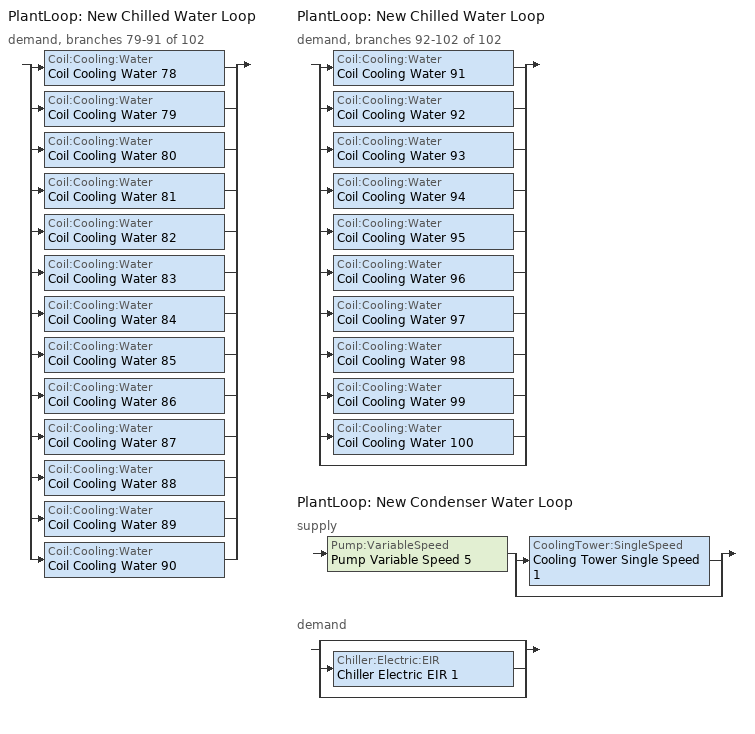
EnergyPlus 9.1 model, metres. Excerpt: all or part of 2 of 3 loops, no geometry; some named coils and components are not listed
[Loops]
PlantLoop 'New Chilled Water Loop'
 demand, branches 79-91 of 102: split
  | Coil:Cooling:Water 'Coil Cooling Water 78'
  | Coil:Cooling:Water 'Coil Cooling Water 79'
  | Coil:Cooling:Water 'Coil Cooling Water 80'
  | Coil:Cooling:Water 'Coil Cooling Water 81'
  | Coil:Cooling:Water 'Coil Cooling Water 82'
  | Coil:Cooling:Water 'Coil Cooling Water 83'
  | Coil:Cooling:Water 'Coil Cooling Water 84'
  | Coil:Cooling:Water 'Coil Cooling Water 85'
  | Coil:Cooling:Water 'Coil Cooling Water 86'
  | Coil:Cooling:Water 'Coil Cooling Water 87'
  | Coil:Cooling:Water 'Coil Cooling Water 88'
  | Coil:Cooling:Water 'Coil Cooling Water 89'
  | Coil:Cooling:Water 'Coil Cooling Water 90'
PlantLoop 'New Chilled Water Loop'
 demand, branches 92-102 of 102: split
  | Coil:Cooling:Water 'Coil Cooling Water 91'
  | Coil:Cooling:Water 'Coil Cooling Water 92'
  | Coil:Cooling:Water 'Coil Cooling Water 93'
  | Coil:Cooling:Water 'Coil Cooling Water 94'
  | Coil:Cooling:Water 'Coil Cooling Water 95'
  | Coil:Cooling:Water 'Coil Cooling Water 96'
  | Coil:Cooling:Water 'Coil Cooling Water 97'
  | Coil:Cooling:Water 'Coil Cooling Water 98'
  | Coil:Cooling:Water 'Coil Cooling Water 99'
  | Coil:Cooling:Water 'Coil Cooling Water 100'
  | bypass
PlantLoop 'New Condenser Water Loop'
 supply: Pump:VariableSpeed 'Pump Variable Speed 5' > split
  | CoolingTower:SingleSpeed 'Cooling Tower Single Speed 1'
  | bypass
 demand: split
  | bypass
  | Chiller:Electric:EIR 'Chiller Electric EIR 1'
  | bypass
[ZoneControl:Thermostat]
Name | Zone or ZoneList | Control Type Schedule | Control 1
Thermal Zone 10 Thermostat | Thermal Zone 10 | Thermal Zone 10 Thermostat Schedule | Thermostat Setpoint Dual Setpoint 12
Thermal Zone 11 Thermostat | Thermal Zone 11 | Thermal Zone 11 Thermostat Schedule | Thermostat Setpoint Dual Setpoint 10
Thermal Zone 12 Thermostat | Thermal Zone 12 | Thermal Zone 12 Thermostat Schedule | Thermostat Setpoint Dual Setpoint 11
Thermal Zone 13 Thermostat | Thermal Zone 13 | Thermal Zone 13 Thermostat Schedule | Thermostat Setpoint Dual Setpoint 9
Thermal Zone 14 Thermostat | Thermal Zone 14 | Thermal Zone 14 Thermostat Schedule | Thermostat Setpoint Dual Setpoint 8
Thermal Zone 16 Thermostat | Thermal Zone 16 | Thermal Zone 16 Thermostat Schedule | Thermostat Setpoint Dual Setpoint 6
Thermal Zone 17 Thermostat | Thermal Zone 17 | Thermal Zone 17 Thermostat Schedule | Thermostat Setpoint Dual Setpoint 46
Thermal Zone 20 Thermostat | Thermal Zone 20 | Thermal Zone 20 Thermostat Schedule | Thermostat Setpoint Dual Setpoint 49
Thermal Zone 21 Thermostat | Thermal Zone 21 | Thermal Zone 21 Thermostat Schedule | Thermostat Setpoint Dual Setpoint 50
Thermal Zone 22 Thermostat | Thermal Zone 22 | Thermal Zone 22 Thermostat Schedule | Thermostat Setpoint Dual Setpoint 51
Thermal Zone 23 Thermostat | Thermal Zone 23 | Thermal Zone 23 Thermostat Schedule | Thermostat Setpoint Dual Setpoint 52
Thermal Zone 26 Thermostat | Thermal Zone 26 | Thermal Zone 26 Thermostat Schedule | Thermostat Setpoint Dual Setpoint 55
Thermal Zone 28 Thermostat | Thermal Zone 28 | Thermal Zone 28 Thermostat Schedule | Thermostat Setpoint Dual Setpoint 57
Thermal Zone 3 Thermostat | Thermal Zone 3 | Thermal Zone 3 Thermostat Schedule | Thermostat Setpoint Dual Setpoint 19
Thermal Zone 30 Thermostat | Thermal Zone 30 | Thermal Zone 30 Thermostat Schedule | Thermostat Setpoint Dual Setpoint 59
Thermal Zone 36 Thermostat | Thermal Zone 36 | Thermal Zone 36 Thermostat Schedule | Thermostat Setpoint Dual Setpoint 65
Thermal Zone 44 Thermostat | Thermal Zone 44 | Thermal Zone 44 Thermostat Schedule | Thermostat Setpoint Dual Setpoint 73
Thermal Zone 6 Thermostat | Thermal Zone 6 | Thermal Zone 6 Thermostat Schedule | Thermostat Setpoint Dual Setpoint 18
Thermal Zone 61 Thermostat | Thermal Zone 61 | Thermal Zone 61 Thermostat Schedule | Thermostat Setpoint Dual Setpoint 90
Thermal Zone 67 Thermostat | Thermal Zone 67 | Thermal Zone 67 Thermostat Schedule | Thermostat Setpoint Dual Setpoint 96
Thermal Zone 8 Thermostat | Thermal Zone 8 | Thermal Zone 8 Thermostat Schedule | Thermostat Setpoint Dual Setpoint 13
Thermal Zone 82 Thermostat | Thermal Zone 82 | Thermal Zone 82 Thermostat Schedule | Thermostat Setpoint Dual Setpoint 23
Thermal Zone 9 Thermostat | Thermal Zone 9 | Thermal Zone 9 Thermostat Schedule | Thermostat Setpoint Dual Setpoint 14
[ThermostatSetpoint:DualSetpoint] Heating Setpoint Temperature Schedule=Medium Office HtgSetp; Cooling Setpoint Temperature Schedule=Medium Office ClgSetp
Thermostat Setpoint Dual Setpoint 12; Thermostat Setpoint Dual Setpoint 10; Thermostat Setpoint Dual Setpoint 11; Thermostat Setpoint Dual Setpoint 9; Thermostat Setpoint Dual Setpoint 8; Thermostat Setpoint Dual Setpoint 6; Thermostat Setpoint Dual Setpoint 46; Thermostat Setpoint Dual Setpoint 49; Thermostat Setpoint Dual Setpoint 50; Thermostat Setpoint Dual Setpoint 51; Thermostat Setpoint Dual Setpoint 52; Thermostat Setpoint Dual Setpoint 55; Thermostat Setpoint Dual Setpoint 57; Thermostat Setpoint Dual Setpoint 19; Thermostat Setpoint Dual Setpoint 59; Thermostat Setpoint Dual Setpoint 65; Thermostat Setpoint Dual Setpoint 73; Thermostat Setpoint Dual Setpoint 18; Thermostat Setpoint Dual Setpoint 90; Thermostat Setpoint Dual Setpoint 96; Thermostat Setpoint Dual Setpoint 13; Thermostat Setpoint Dual Setpoint 23; Thermostat Setpoint Dual Setpoint 14
[Fan:OnOff] Availability Schedule=Always On Discrete; Fan Total Efficiency=0.5; Pressure Rise {Pa}=286.187; Maximum Flow Rate {m3/s}=Autosize; Motor Efficiency=0.9; Motor In Airstream Fraction=1
Name | Fan Power Ratio Function of Speed Ratio Curve | Fan Efficiency Ratio Function of Speed Ratio Curve
Fan On Off 96 | Fan On Off Power Curve 95 | Fan On Off Efficiency Curve 95
Fan On Off 93 | Fan On Off Power Curve 92 | Fan On Off Efficiency Curve 92
Fan On Off 92 | Fan On Off Power Curve 91 | Fan On Off Efficiency Curve 91
Fan On Off 89 | Fan On Off Power Curve 88 | Fan On Off Efficiency Curve 88
Fan On Off 83 | Fan On Off Power Curve 82 | Fan On Off Efficiency Curve 82
Fan On Off 81 | Fan On Off Power Curve 80 | Fan On Off Efficiency Curve 80
Fan On Off 80 | Fan On Off Power Curve 79 | Fan On Off Efficiency Curve 79
Fan On Off 78 | Fan On Off Power Curve 77 | Fan On Off Efficiency Curve 77
Fan On Off 94 | Fan On Off Power Curve 93 | Fan On Off Efficiency Curve 93
Fan On Off 86 | Fan On Off Power Curve 85 | Fan On Off Efficiency Curve 85
Fan On Off 84 | Fan On Off Power Curve 83 | Fan On Off Efficiency Curve 83
Fan On Off 79 | Fan On Off Power Curve 78 | Fan On Off Efficiency Curve 78
Fan On Off 99 | Fan On Off Power Curve 98 | Fan On Off Efficiency Curve 98
Fan On Off 100 | Fan On Off Power Curve 99 | Fan On Off Efficiency Curve 99
Fan On Off 82 | Fan On Off Power Curve 81 | Fan On Off Efficiency Curve 81
Fan On Off 85 | Fan On Off Power Curve 84 | Fan On Off Efficiency Curve 84
Fan On Off 98 | Fan On Off Power Curve 97 | Fan On Off Efficiency Curve 97
Fan On Off 97 | Fan On Off Power Curve 96 | Fan On Off Efficiency Curve 96
Fan On Off 88 | Fan On Off Power Curve 87 | Fan On Off Efficiency Curve 87
Fan On Off 91 | Fan On Off Power Curve 90 | Fan On Off Efficiency Curve 90
Fan On Off 95 | Fan On Off Power Curve 94 | Fan On Off Efficiency Curve 94
Fan On Off 87 | Fan On Off Power Curve 86 | Fan On Off Efficiency Curve 86
Fan On Off 90 | Fan On Off Power Curve 89 | Fan On Off Efficiency Curve 89
[Coil:Cooling:Water] Availability Schedule=Always On Discrete; Design Water Flow Rate {m3/s}=Autosize; Design Air Flow Rate {m3/s}=Autosize; Design Inlet Water Temperature {C}=Autosize; Design Inlet Air Temperature {C}=Autosize; Design Outlet Air Temperature {C}=Autosize; Design Inlet Air Humidity Ratio {kgWater/kgDryAir}=Autosize; Design Outlet Air Humidity Ratio {kgWater/kgDryAir}=Autosize; Type of Analysis=SimpleAnalysis; Heat Exchanger Configuration=CrossFlow
Coil Cooling Water 96; Coil Cooling Water 93; Coil Cooling Water 92; Coil Cooling Water 89; Coil Cooling Water 83; Coil Cooling Water 81; Coil Cooling Water 80; Coil Cooling Water 78; Coil Cooling Water 94; Coil Cooling Water 86; Coil Cooling Water 84; Coil Cooling Water 79; Coil Cooling Water 99; Coil Cooling Water 100; Coil Cooling Water 82; Coil Cooling Water 85; Coil Cooling Water 98; Coil Cooling Water 97; Coil Cooling Water 88; Coil Cooling Water 91; Coil Cooling Water 95; Coil Cooling Water 87; Coil Cooling Water 90
[ZoneHVAC:FourPipeFanCoil] Availability Schedule=Always On Discrete; Capacity Control Method=CyclingFan; Maximum Supply Air Flow Rate {m3/s}=Autosize; Maximum Outdoor Air Flow Rate {m3/s}=0; Maximum Cold Water Flow Rate {m3/s}=Autosize; Maximum Hot Water Flow Rate {m3/s}=Autosize; Minimum Supply Air Temperature in Cooling Mode {C}=Autosize; Maximum Supply Air Temperature in Heating Mode {C}=Autosize
Name | Supply Air Fan | Cooling Coil | Heating Coil
Zone HVAC Four Pipe Fan Coil 96 | Fan On Off 96 | Coil Cooling Water 96 | Coil Heating Water 96
Zone HVAC Four Pipe Fan Coil 93 | Fan On Off 93 | Coil Cooling Water 93 | Coil Heating Water 93
Zone HVAC Four Pipe Fan Coil 92 | Fan On Off 92 | Coil Cooling Water 92 | Coil Heating Water 92
Zone HVAC Four Pipe Fan Coil 89 | Fan On Off 89 | Coil Cooling Water 89 | Coil Heating Water 89
Zone HVAC Four Pipe Fan Coil 83 | Fan On Off 83 | Coil Cooling Water 83 | Coil Heating Water 83
Zone HVAC Four Pipe Fan Coil 81 | Fan On Off 81 | Coil Cooling Water 81 | Coil Heating Water 81
Zone HVAC Four Pipe Fan Coil 80 | Fan On Off 80 | Coil Cooling Water 80 | Coil Heating Water 80
Zone HVAC Four Pipe Fan Coil 78 | Fan On Off 78 | Coil Cooling Water 78 | Coil Heating Water 78
Zone HVAC Four Pipe Fan Coil 94 | Fan On Off 94 | Coil Cooling Water 94 | Coil Heating Water 94
Zone HVAC Four Pipe Fan Coil 86 | Fan On Off 86 | Coil Cooling Water 86 | Coil Heating Water 86
Zone HVAC Four Pipe Fan Coil 84 | Fan On Off 84 | Coil Cooling Water 84 | Coil Heating Water 84
Zone HVAC Four Pipe Fan Coil 79 | Fan On Off 79 | Coil Cooling Water 79 | Coil Heating Water 79
Zone HVAC Four Pipe Fan Coil 99 | Fan On Off 99 | Coil Cooling Water 99 | Coil Heating Water 99
Zone HVAC Four Pipe Fan Coil 100 | Fan On Off 100 | Coil Cooling Water 100 | Coil Heating Water 100
Zone HVAC Four Pipe Fan Coil 82 | Fan On Off 82 | Coil Cooling Water 82 | Coil Heating Water 82
Zone HVAC Four Pipe Fan Coil 85 | Fan On Off 85 | Coil Cooling Water 85 | Coil Heating Water 85
Zone HVAC Four Pipe Fan Coil 98 | Fan On Off 98 | Coil Cooling Water 98 | Coil Heating Water 98
Zone HVAC Four Pipe Fan Coil 97 | Fan On Off 97 | Coil Cooling Water 97 | Coil Heating Water 97
Zone HVAC Four Pipe Fan Coil 88 | Fan On Off 88 | Coil Cooling Water 88 | Coil Heating Water 88
Zone HVAC Four Pipe Fan Coil 91 | Fan On Off 91 | Coil Cooling Water 91 | Coil Heating Water 91
Zone HVAC Four Pipe Fan Coil 95 | Fan On Off 95 | Coil Cooling Water 95 | Coil Heating Water 95
Zone HVAC Four Pipe Fan Coil 87 | Fan On Off 87 | Coil Cooling Water 87 | Coil Heating Water 87
Zone HVAC Four Pipe Fan Coil 90 | Fan On Off 90 | Coil Cooling Water 90 | Coil Heating Water 90
[Zone equipment]
Thermal Zone 10: Zone HVAC Four Pipe Fan Coil 96
Thermal Zone 11: Zone HVAC Four Pipe Fan Coil 93
Thermal Zone 12: Zone HVAC Four Pipe Fan Coil 92
Thermal Zone 13: Zone HVAC Four Pipe Fan Coil 89
Thermal Zone 14: Zone HVAC Four Pipe Fan Coil 83
Thermal Zone 16: Zone HVAC Four Pipe Fan Coil 81
Thermal Zone 17: Zone HVAC Four Pipe Fan Coil 80
Thermal Zone 20: Zone HVAC Four Pipe Fan Coil 78
Thermal Zone 21: Zone HVAC Four Pipe Fan Coil 94
Thermal Zone 22: Zone HVAC Four Pipe Fan Coil 86
Thermal Zone 23: Zone HVAC Four Pipe Fan Coil 84
Thermal Zone 26: Zone HVAC Four Pipe Fan Coil 79
Thermal Zone 28: Zone HVAC Four Pipe Fan Coil 99
Thermal Zone 3: Zone HVAC Four Pipe Fan Coil 100
Thermal Zone 30: Zone HVAC Four Pipe Fan Coil 82
Thermal Zone 36: Zone HVAC Four Pipe Fan Coil 85
Thermal Zone 44: Zone HVAC Four Pipe Fan Coil 98
Thermal Zone 6: Zone HVAC Four Pipe Fan Coil 97
Thermal Zone 61: Zone HVAC Four Pipe Fan Coil 88
Thermal Zone 67: Zone HVAC Four Pipe Fan Coil 91
Thermal Zone 8: Zone HVAC Four Pipe Fan Coil 95
Thermal Zone 82: Zone HVAC Four Pipe Fan Coil 87
Thermal Zone 9: Zone HVAC Four Pipe Fan Coil 90
[Sizing:Zone] Zone Cooling Design Supply Air Temperature Input Method=SupplyAirTemperature; Zone Cooling Design Supply Air Temperature {C}=14; Zone Cooling Design Supply Air Temperature Difference {deltaC}=11.11; Zone Heating Design Supply Air Temperature Input Method=SupplyAirTemperature; Zone Heating Design Supply Air Temperature {C}=40; Zone Heating Design Supply Air Temperature Difference {deltaC}=11.11; Zone Cooling Design Supply Air Humidity Ratio {kgWater/kgDryAir}=0.0085; Zone Heating Design Supply Air Humidity Ratio {kgWater/kgDryAir}=0.008; Design Specification Outdoor Air Object=90.1-2010 - Office - OpenOffice Ventilation; Zone Heating Sizing Factor=1.25; Zone Cooling Sizing Factor=1.15; Cooling Design Air Flow Method=DesignDay; Cooling Design Air Flow Rate {m3/s}=0; Cooling Minimum Air Flow per Zone Floor Area {m3/s-m2}=0.000762; Cooling Minimum Air Flow {m3/s}=0; Cooling Minimum Air Flow Fraction=0; Heating Design Air Flow Method=DesignDay; Heating Design Air Flow Rate {m3/s}=0; Heating Maximum Air Flow per Zone Floor Area {m3/s-m2}=0.002032; Heating Maximum Air Flow {m3/s}=0.141576; Heating Maximum Air Flow Fraction=0.3; Account for Dedicated Outdoor Air System=No
Name | Design Specification Zone Air Distribution Object
Thermal Zone 10 | Thermal Zone 10 Design Spec Zone Air Dist
Thermal Zone 11 | Thermal Zone 11 Design Spec Zone Air Dist
Thermal Zone 12 | Thermal Zone 12 Design Spec Zone Air Dist
Thermal Zone 13 | Thermal Zone 13 Design Spec Zone Air Dist
Thermal Zone 14 | Thermal Zone 14 Design Spec Zone Air Dist
Thermal Zone 16 | Thermal Zone 16 Design Spec Zone Air Dist
Thermal Zone 17 | Thermal Zone 17 Design Spec Zone Air Dist
Thermal Zone 20 | Thermal Zone 20 Design Spec Zone Air Dist
Thermal Zone 21 | Thermal Zone 21 Design Spec Zone Air Dist
Thermal Zone 22 | Thermal Zone 22 Design Spec Zone Air Dist
Thermal Zone 23 | Thermal Zone 23 Design Spec Zone Air Dist
Thermal Zone 26 | Thermal Zone 26 Design Spec Zone Air Dist
Thermal Zone 28 | Thermal Zone 28 Design Spec Zone Air Dist
Thermal Zone 3 | Thermal Zone 3 Design Spec Zone Air Dist
Thermal Zone 30 | Thermal Zone 30 Design Spec Zone Air Dist
Thermal Zone 36 | Thermal Zone 36 Design Spec Zone Air Dist
Thermal Zone 44 | Thermal Zone 44 Design Spec Zone Air Dist
Thermal Zone 6 | Thermal Zone 6 Design Spec Zone Air Dist
Thermal Zone 61 | Thermal Zone 61 Design Spec Zone Air Dist
Thermal Zone 67 | Thermal Zone 67 Design Spec Zone Air Dist
Thermal Zone 8 | Thermal Zone 8 Design Spec Zone Air Dist
Thermal Zone 82 | Thermal Zone 82 Design Spec Zone Air Dist
Thermal Zone 9 | Thermal Zone 9 Design Spec Zone Air Dist
[DesignSpecification:ZoneAirDistribution] Zone Air Distribution Effectiveness in Cooling Mode=1; Zone Air Distribution Effectiveness in Heating Mode=1
Thermal Zone 10 Design Spec Zone Air Dist; Thermal Zone 11 Design Spec Zone Air Dist; Thermal Zone 12 Design Spec Zone Air Dist; Thermal Zone 13 Design Spec Zone Air Dist; Thermal Zone 14 Design Spec Zone Air Dist; Thermal Zone 16 Design Spec Zone Air Dist; Thermal Zone 17 Design Spec Zone Air Dist; Thermal Zone 20 Design Spec Zone Air Dist; Thermal Zone 21 Design Spec Zone Air Dist; Thermal Zone 22 Design Spec Zone Air Dist; Thermal Zone 23 Design Spec Zone Air Dist; Thermal Zone 26 Design Spec Zone Air Dist; Thermal Zone 28 Design Spec Zone Air Dist; Thermal Zone 3 Design Spec Zone Air Dist; Thermal Zone 30 Design Spec Zone Air Dist; Thermal Zone 36 Design Spec Zone Air Dist; Thermal Zone 44 Design Spec Zone Air Dist; Thermal Zone 6 Design Spec Zone Air Dist; Thermal Zone 61 Design Spec Zone Air Dist; Thermal Zone 67 Design Spec Zone Air Dist; Thermal Zone 8 Design Spec Zone Air Dist; Thermal Zone 82 Design Spec Zone Air Dist; Thermal Zone 9 Design Spec Zone Air Dist
[DesignSpecification:OutdoorAir]
90.1-2010 - Office - OpenOffice Ventilation: Outdoor Air Method=Sum; Outdoor Air Flow per Person {m3/s-person}=0.00235974; Outdoor Air Flow per Zone Floor Area {m3/s-m2}=0.0003048; Outdoor Air Flow per Zone {m3/s}=0; Outdoor Air Flow Air Changes per Hour {1/hr}=0
[PlantLoop]
New Condenser Water Loop: Fluid Type=Water; Plant Equipment Operation Scheme=New Condenser Water Loop Operation Schemes; Maximum Loop Temperature {C}=100; Minimum Loop Temperature {C}=0; Maximum Loop Flow Rate {m3/s}=Autosize; Minimum Loop Flow Rate {m3/s}=0; Plant Loop Volume {m3}=Autocalculate; Load Distribution Scheme=Optimal; Plant Loop Demand Calculation Scheme=SingleSetpoint
[Sizing:Plant]
New Condenser Water Loop: Loop Type=Condenser; Design Loop Exit Temperature {C}=29.4; Loop Design Temperature Difference {deltaC}=5.6; Sizing Option=NonCoincident; Zone Timesteps in Averaging Window=1; Coincident Sizing Factor Mode=None
[Pump:VariableSpeed]
Pump Variable Speed 5: Design Maximum Flow Rate {m3/s}=Autosize; Design Pump Head {Pa}=179352; Design Power Consumption {W}=Autosize; Motor Efficiency=0.9; Fraction of Motor Inefficiencies to Fluid Stream=0; Coefficient 1 of the Part Load Performance Curve=0; Coefficient 2 of the Part Load Performance Curve=1; Coefficient 3 of the Part Load Performance Curve=0; Coefficient 4 of the Part Load Performance Curve=0; Design Minimum Flow Rate {m3/s}=0; Pump Control Type=Intermittent; Skin Loss Radiative Fraction=0.5; Design Power Sizing Method=PowerPerFlowPerPressure; Design Electric Power per Unit Flow Rate {W/(m3/s)}=348701.1; Design Shaft Power per Unit Flow Rate per Unit Head {W/((m3/s)-Pa)}=1.28205; Design Minimum Flow Rate Fraction=0
[PlantEquipmentOperationSchemes]
New Condenser Water Loop Operation Schemes: Control Scheme 1=New Condenser Water Loop Cooling Operation Scheme; Control Scheme 1 Schedule=Always On Discrete
[PlantEquipmentOperation:CoolingLoad]
New Condenser Water Loop Cooling Operation Scheme: Load Range 1 Lower Limit {W}=0; Load Range 1 Upper Limit {W}=1000000000; Range 1 Equipment List=New Condenser Water Loop Cooling Equipment List
[PlantEquipmentList]
New Condenser Water Loop Cooling Equipment List: Cooling Tower Single Speed 1
[CoolingTower:SingleSpeed]
Cooling Tower Single Speed 1: Design Water Flow Rate {m3/s}=Autosize; Design Air Flow Rate {m3/s}=Autosize; Design Fan Power {W}=Autosize; Design U-Factor Times Area Value {W/K}=Autosize; Free Convection Air Flow Rate {m3/s}=Autosize; Free Convection Air Flow Rate Sizing Factor=0.1; Free Convection U-Factor Times Area Value {W/K}=Autosize; Free Convection U-Factor Times Area Value Sizing Factor=0.1; Performance Input Method=UFactorTimesAreaAndDesignWaterFlowRate; Heat Rejection Capacity and Nominal Capacity Sizing Ratio=1.25; Free Convection Capacity {W}=0; Free Convection Nominal Capacity Sizing Factor=0.1; Design Inlet Air Dry-Bulb Temperature {C}=25.6; Design Inlet Air Wet-Bulb Temperature {C}=25.6; Design Approach Temperature {deltaC}=Autosize; Design Range Temperature {deltaC}=Autosize; Basin Heater Capacity {W/K}=0; Basin Heater Setpoint Temperature {C}=2; Evaporation Loss Mode=LossFactor; Evaporation Loss Factor {percent/K}=0.2; Drift Loss Percent {percent}=0.008; Blowdown Calculation Mode=ConcentrationRatio; Blowdown Concentration Ratio=3; Capacity Control=FanCycling; Number of Cells=1; Cell Control=MinimalCell; Cell Minimum  Water Flow Rate Fraction=0.33; Cell Maximum Water Flow Rate Fraction=2.5; Sizing Factor=1
[SetpointManager:FollowOutdoorAirTemperature]
Setpoint Manager Follow Outdoor Air Temperature 1: Control Variable=Temperature; Reference Temperature Type=OutdoorAirWetBulb; Offset Temperature Difference {deltaC}=1.5; Maximum Setpoint Temperature {C}=80; Minimum Setpoint Temperature {C}=6
[Schedule:Compact]
Thermal Zone 10 Thermostat Schedule; Thermal Zone 11 Thermostat Schedule; Thermal Zone 12 Thermostat Schedule; Thermal Zone 13 Thermostat Schedule; Thermal Zone 14 Thermostat Schedule; Thermal Zone 16 Thermostat Schedule; Thermal Zone 17 Thermostat Schedule; Thermal Zone 20 Thermostat Schedule; Thermal Zone 21 Thermostat Schedule; Thermal Zone 22 Thermostat Schedule; Thermal Zone 23 Thermostat Schedule; Thermal Zone 26 Thermostat Schedule; Thermal Zone 28 Thermostat Schedule; Thermal Zone 3 Thermostat Schedule; Thermal Zone 30 Thermostat Schedule; Thermal Zone 36 Thermostat Schedule; Thermal Zone 44 Thermostat Schedule; Thermal Zone 6 Thermostat Schedule; Thermal Zone 61 Thermostat Schedule; Thermal Zone 67 Thermostat Schedule; Thermal Zone 8 Thermostat Schedule; Thermal Zone 82 Thermostat Schedule; Thermal Zone 9 Thermostat Schedule: Through: 12/31, For: AllDays, Until: 24:00, 4
[Schedule:Day:Interval]
Medium Office HtgSetp Rule 1 Day Schedule; Medium Office HtgSetp Summer Design Day: No, 24:00, 15.6
Medium Office HtgSetp Default Schedule: No, 06:00, 15.6, 22:00, 21, 24:00, 15.6
Medium Office HtgSetp Rule 2 Day Schedule: No, 06:00, 15.6, 18:00, 21, 24:00, 15.6
Medium Office HtgSetp Winter Design Day: No, 24:00, 21
Medium Office ClgSetp Rule 1 Day Schedule; Medium Office ClgSetp Winter Design Day: No, 24:00, 26.7
Medium Office ClgSetp Default Schedule; Medium Office ClgSetp Summer Design Day: No, 06:00, 26.7, 22:00, 24, 24:00, 26.7
Medium Office ClgSetp Rule 2 Day Schedule: No, 06:00, 26.7, 18:00, 24, 24:00, 26.7
[Schedule:Week:Daily]
Medium Office HtgSetp Week Rule - Jan1-Dec31: Medium Office HtgSetp Rule 1 Day Schedule, Medium Office HtgSetp Default Schedule, Medium Office HtgSetp Default Schedule, Medium Office HtgSetp Default Schedule, Medium Office HtgSetp Default Schedule, Medium Office HtgSetp Default Schedule, Medium Office HtgSetp Rule 2 Day Schedule, Medium Office HtgSetp Default Schedule, Medium Office HtgSetp Summer Design Day, Medium Office HtgSetp Winter Design Day, Medium Office HtgSetp Default Schedule, Medium Office HtgSetp Default Schedule
Medium Office ClgSetp Week Rule - Jan1-Dec31: Medium Office ClgSetp Rule 1 Day Schedule, Medium Office ClgSetp Default Schedule, Medium Office ClgSetp Default Schedule, Medium Office ClgSetp Default Schedule, Medium Office ClgSetp Default Schedule, Medium Office ClgSetp Default Schedule, Medium Office ClgSetp Rule 2 Day Schedule, Medium Office ClgSetp Default Schedule, Medium Office ClgSetp Summer Design Day, Medium Office ClgSetp Winter Design Day, Medium Office ClgSetp Default Schedule, Medium Office ClgSetp Default Schedule
[Schedule:Year]
Medium Office HtgSetp: Medium Office HtgSetp Week Rule - Jan1-Dec31, 1, 1, 12, 31
Medium Office ClgSetp: Medium Office ClgSetp Week Rule - Jan1-Dec31, 1, 1, 12, 31
[Schedule:Constant]
Always On Discrete: OnOff, 1
[Curve:Exponent] Coefficient1 Constant=1; Coefficient2 Constant=0; Coefficient3 Constant=0; Minimum Value of x=0; Maximum Value of x=1
Fan On Off Power Curve 95; Fan On Off Power Curve 92; Fan On Off Power Curve 91; Fan On Off Power Curve 88; Fan On Off Power Curve 82; Fan On Off Power Curve 80; Fan On Off Power Curve 79; Fan On Off Power Curve 77; Fan On Off Power Curve 93; Fan On Off Power Curve 85; Fan On Off Power Curve 83; Fan On Off Power Curve 78; Fan On Off Power Curve 98; Fan On Off Power Curve 99; Fan On Off Power Curve 81; Fan On Off Power Curve 84; Fan On Off Power Curve 97; Fan On Off Power Curve 96; Fan On Off Power Curve 87; Fan On Off Power Curve 90; Fan On Off Power Curve 94; Fan On Off Power Curve 86; Fan On Off Power Curve 89
[Curve:Cubic] Coefficient1 Constant=1; Coefficient2 x=0; Coefficient3 x**2=0; Coefficient4 x**3=0; Minimum Value of x=0; Maximum Value of x=1
Fan On Off Efficiency Curve 95; Fan On Off Efficiency Curve 92; Fan On Off Efficiency Curve 91; Fan On Off Efficiency Curve 88; Fan On Off Efficiency Curve 82; Fan On Off Efficiency Curve 80; Fan On Off Efficiency Curve 79; Fan On Off Efficiency Curve 77; Fan On Off Efficiency Curve 93; Fan On Off Efficiency Curve 85; Fan On Off Efficiency Curve 83; Fan On Off Efficiency Curve 78; Fan On Off Efficiency Curve 98; Fan On Off Efficiency Curve 99; Fan On Off Efficiency Curve 81; Fan On Off Efficiency Curve 84; Fan On Off Efficiency Curve 97; Fan On Off Efficiency Curve 96; Fan On Off Efficiency Curve 87; Fan On Off Efficiency Curve 90; Fan On Off Efficiency Curve 94; Fan On Off Efficiency Curve 86; Fan On Off Efficiency Curve 89
